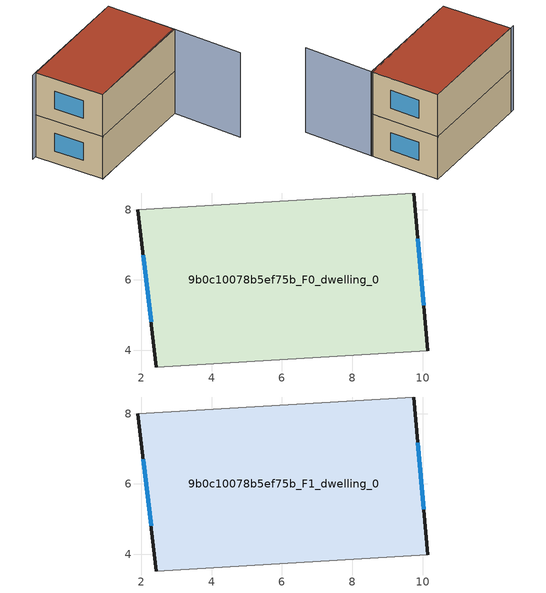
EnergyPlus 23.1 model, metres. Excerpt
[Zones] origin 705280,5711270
9b0c10078b5ef75b_F0_dwelling_0
 floor ground (EU_floor_Construction): 9.75,8.47 10.14,3.99 2.43,3.52 1.9,8 z0
 wall outside (EU_wall_Construction): 1.9,8 2.43,3.52 / 10.14,3.99 9.75,8.47 z0:3
 wall adiabatic (EU_wall_Construction): 9.75,8.47 1.9,8 / 2.43,3.52 10.14,3.99 z0:3
 window (EU_Window_Construction): 2.05,6.71 2.28,4.82 / 10.03,5.29 9.86,7.18 z0.87:2.13
9b0c10078b5ef75b_F1_dwelling_0
 floor to 9b0c10078b5ef75b_F0_dwelling_0 (EU_floor_Construction): 9.75,8.47 10.14,3.99 2.43,3.52 1.9,8 z3
 wall outside (EU_wall_Construction): 1.9,8 2.43,3.52 / 10.14,3.99 9.75,8.47 z3:6
 wall adiabatic (EU_wall_Construction): 9.75,8.47 1.9,8 / 2.43,3.52 10.14,3.99 z3:6
 window (EU_Window_Construction): 2.05,6.71 2.28,4.82 / 10.03,5.29 9.86,7.18 z3.87:5.13
 roof outside (EU_roof_Construction): 10.14,3.99 9.75,8.47 1.9,8 2.43,3.52 z6
shading: 2.43,3.52 10.14,4.08 / 10.14,4.08 10.47,-0.45 / 9.75,8.47 1.62,7.94 z0:6
[Building]
EU S2 Campaign: North Axis=0; Terrain=City; Solar Distribution=FullExterior
[Site:Location]
London: Latitude=51.5; Longitude=-0.5; Time Zone=0; Elevation=25
[SizingPeriod:WeatherFileDays]
AnnualSizingPeriod: Begin Month=1; Begin Day of Month=1; End Month=12; End Day of Month=31; Day of Week for Start Day=Monday; Use Weather File Daylight Saving Period=No; Use Weather File Rain and Snow Indicators=No
[MATERIAL]
EU_InternalMass_Material: Roughness=MediumRough; Thickness=0.1; Conductivity=1; Density=1800; Specific Heat=900; Thermal Absorptance=0.9; Solar Absorptance=0.7; Visible Absorptance=0.7
[MATERIAL:NOMASS] Roughness=MediumRough; Thermal Absorptance=0.9; Solar Absorptance=0.7; Visible Absorptance=0.7
Name | Thermal Resistance
EU_wall_NoMass | 0.724719
EU_roof_NoMass | 2.98947
EU_floor_NoMass | 2.39157
[WINDOWMATERIAL:SIMPLEGLAZINGSYSTEM]
EU_Window_SimpleGlazing: UFactor=2.63425; Solar Heat Gain Coefficient=0.76; Visible Transmittance=0.76
[CONSTRUCTION]
EU_wall_Construction: EU_wall_NoMass
EU_roof_Construction: EU_roof_NoMass
EU_floor_Construction: EU_floor_NoMass
EU_Window_Construction: EU_Window_SimpleGlazing
EU_InternalMass_Construction: EU_InternalMass_Material
[ZONE] Type=1; Multiplier=1; Ceiling Height=autocalculate; Floor Area=autocalculate; Part of Total Floor Area=Yes
Name | Volume
9b0c10078b5ef75b_F0_dwelling_0 | 105.224
9b0c10078b5ef75b_F1_dwelling_0 | 105.223
[INTERNALMASS] Construction=EU_InternalMass_Construction; Surface Area=35.0745
Name | Zone or ZoneList
9b0c10078b5ef75b_F0_dwelling_0_EU_InternalMass | 9b0c10078b5ef75b_F0_dwelling_0
9b0c10078b5ef75b_F1_dwelling_0_EU_InternalMass | 9b0c10078b5ef75b_F1_dwelling_0
[OTHEREQUIPMENT] Fuel Type=Electricity; Design Level Calculation Method=Watts/Area; Power per Zone Floor Area=1; Fraction Latent=0; Fraction Radiant=0; Fraction Lost=0; Carbon Dioxide Generation Rate=0; EndUse Subcategory=EU_Step8_InternalGains
Name | Zone or ZoneList or Space or SpaceList | Schedule
EU_Step8_InternalGain_9b0c10078b5ef75b_F0_dwelling_0_f000 | 9b0c10078b5ef75b_F0_dwelling_0 | EU_Step8_GainSchedule_9b0c10078b5ef75b_F0_dwelling_0_f000
EU_Step8_InternalGain_9b0c10078b5ef75b_F1_dwelling_0_f000 | 9b0c10078b5ef75b_F1_dwelling_0 | EU_Step8_GainSchedule_9b0c10078b5ef75b_F1_dwelling_0_f000
[ZONEVENTILATION:DESIGNFLOWRATE] Schedule=EU_AlwaysOn; Design Flow Rate Calculation Method=AirChanges/Hour; Air Changes per Hour=0.418135; Ventilation Type=Natural; Fan Pressure Rise=0; Fan Total Efficiency=1; Constant Term Coefficient=1; Temperature Term Coefficient=0; Velocity Term Coefficient=0; Velocity Squared Term Coefficient=0; Minimum Indoor Temperature=-100; Maximum Indoor Temperature=100; Delta Temperature=-100; Minimum Outdoor Temperature=-100; Maximum Outdoor Temperature=100; Maximum Wind Speed=40
Name | Zone or ZoneList or Space or SpaceList
EU_ConstantAir_9b0c10078b5ef75b_F0_dwelling_0 | 9b0c10078b5ef75b_F0_dwelling_0
EU_ConstantAir_9b0c10078b5ef75b_F1_dwelling_0 | 9b0c10078b5ef75b_F1_dwelling_0
[HVACTEMPLATE:THERMOSTAT] Constant Heating Setpoint=20; Constant Cooling Setpoint=50
EU_HeatOnly_9b0c10078b5ef75b_F0_dwelling_0; EU_HeatOnly_9b0c10078b5ef75b_F1_dwelling_0
[HVACTEMPLATE:ZONE:IDEALLOADSAIRSYSTEM] System Availability Schedule=EU_AlwaysOn; Maximum Heating Supply Air Temperature=50; Minimum Cooling Supply Air Temperature=13; Maximum Heating Supply Air Humidity Ratio=0.0156; Minimum Cooling Supply Air Humidity Ratio=0.0077; Heating Limit=NoLimit; Cooling Limit=NoLimit; Heating Availability Schedule=EU_AlwaysOn; Cooling Availability Schedule=EU_CoolingOff; Dehumidification Control Type=ConstantSensibleHeatRatio; Cooling Sensible Heat Ratio=0.7; Dehumidification Setpoint=60; Humidification Control Type=None; Humidification Setpoint=30; Outdoor Air Method=None; Outdoor Air Flow Rate per Person=0.00944; Outdoor Air Flow Rate per Zone Floor Area=0; Outdoor Air Flow Rate per Zone=0; Demand Controlled Ventilation Type=None; Outdoor Air Economizer Type=NoEconomizer; Heat Recovery Type=None; Sensible Heat Recovery Effectiveness=0.7; Latent Heat Recovery Effectiveness=0.65
Name | Template Thermostat
9b0c10078b5ef75b_F0_dwelling_0 | EU_HeatOnly_9b0c10078b5ef75b_F0_dwelling_0
9b0c10078b5ef75b_F1_dwelling_0 | EU_HeatOnly_9b0c10078b5ef75b_F1_dwelling_0
[SIZING:ZONE] Zone Cooling Design Supply Air Temperature Input Method=SupplyAirTemperature; Zone Cooling Design Supply Air Temperature=13; Zone Heating Design Supply Air Temperature Input Method=SupplyAirTemperature; Zone Heating Design Supply Air Temperature=50; Zone Cooling Design Supply Air Humidity Ratio=0.008; Zone Heating Design Supply Air Humidity Ratio=0.008; Cooling Design Air Flow Method=DesignDay; Cooling Design Air Flow Rate=0; Cooling Minimum Air Flow per Zone Floor Area=0.000762; Cooling Minimum Air Flow=0; Cooling Minimum Air Flow Fraction=0.2; Heating Design Air Flow Method=DesignDay; Heating Design Air Flow Rate=0; Heating Maximum Air Flow per Zone Floor Area=0.002032; Heating Maximum Air Flow=0.141576; Heating Maximum Air Flow Fraction=0.3; Account for Dedicated Outdoor Air System=No; Dedicated Outdoor Air System Control Strategy=NeutralSupplyAir; Dedicated Outdoor Air Low Setpoint Temperature for Design=autosize; Dedicated Outdoor Air High Setpoint Temperature for Design=autosize; Zone Load Sizing Method=Sensible Load Only No Latent Load; Zone Latent Cooling Design Supply Air Humidity Ratio Input Method=HumidityRatioDifference; Zone Cooling Design Supply Air Humidity Ratio Difference=0.005; Zone Latent Heating Design Supply Air Humidity Ratio Input Method=HumidityRatioDifference; Zone Humidification Design Supply Air Humidity Ratio Difference=0.005
9b0c10078b5ef75b_F0_dwelling_0; 9b0c10078b5ef75b_F1_dwelling_0
[SCHEDULE:CONSTANT]
Name | Hourly Value
EU_AlwaysOn | 1
EU_CoolingOff | 0
[SCHEDULE:FILE] Column Number=1; Rows to Skip at Top=0; Number of Hours of Data=8760; Column Separator=Comma; Interpolate to Timestep=No; Minutes per Item=60; Adjust Schedule for Daylight Savings=Yes
Name | File
EU_Step8_GainSchedule_9b0c10078b5ef75b_F0_dwelling_0_f000 | ../../schedules/9b0c10078b5ef75b/9b0c10078b5ef75b_F0_dwelling_0_f000_gain.csv
EU_Step8_GainSchedule_9b0c10078b5ef75b_F1_dwelling_0_f000 | ../../schedules/9b0c10078b5ef75b/9b0c10078b5ef75b_F1_dwelling_0_f000_gain.csv
